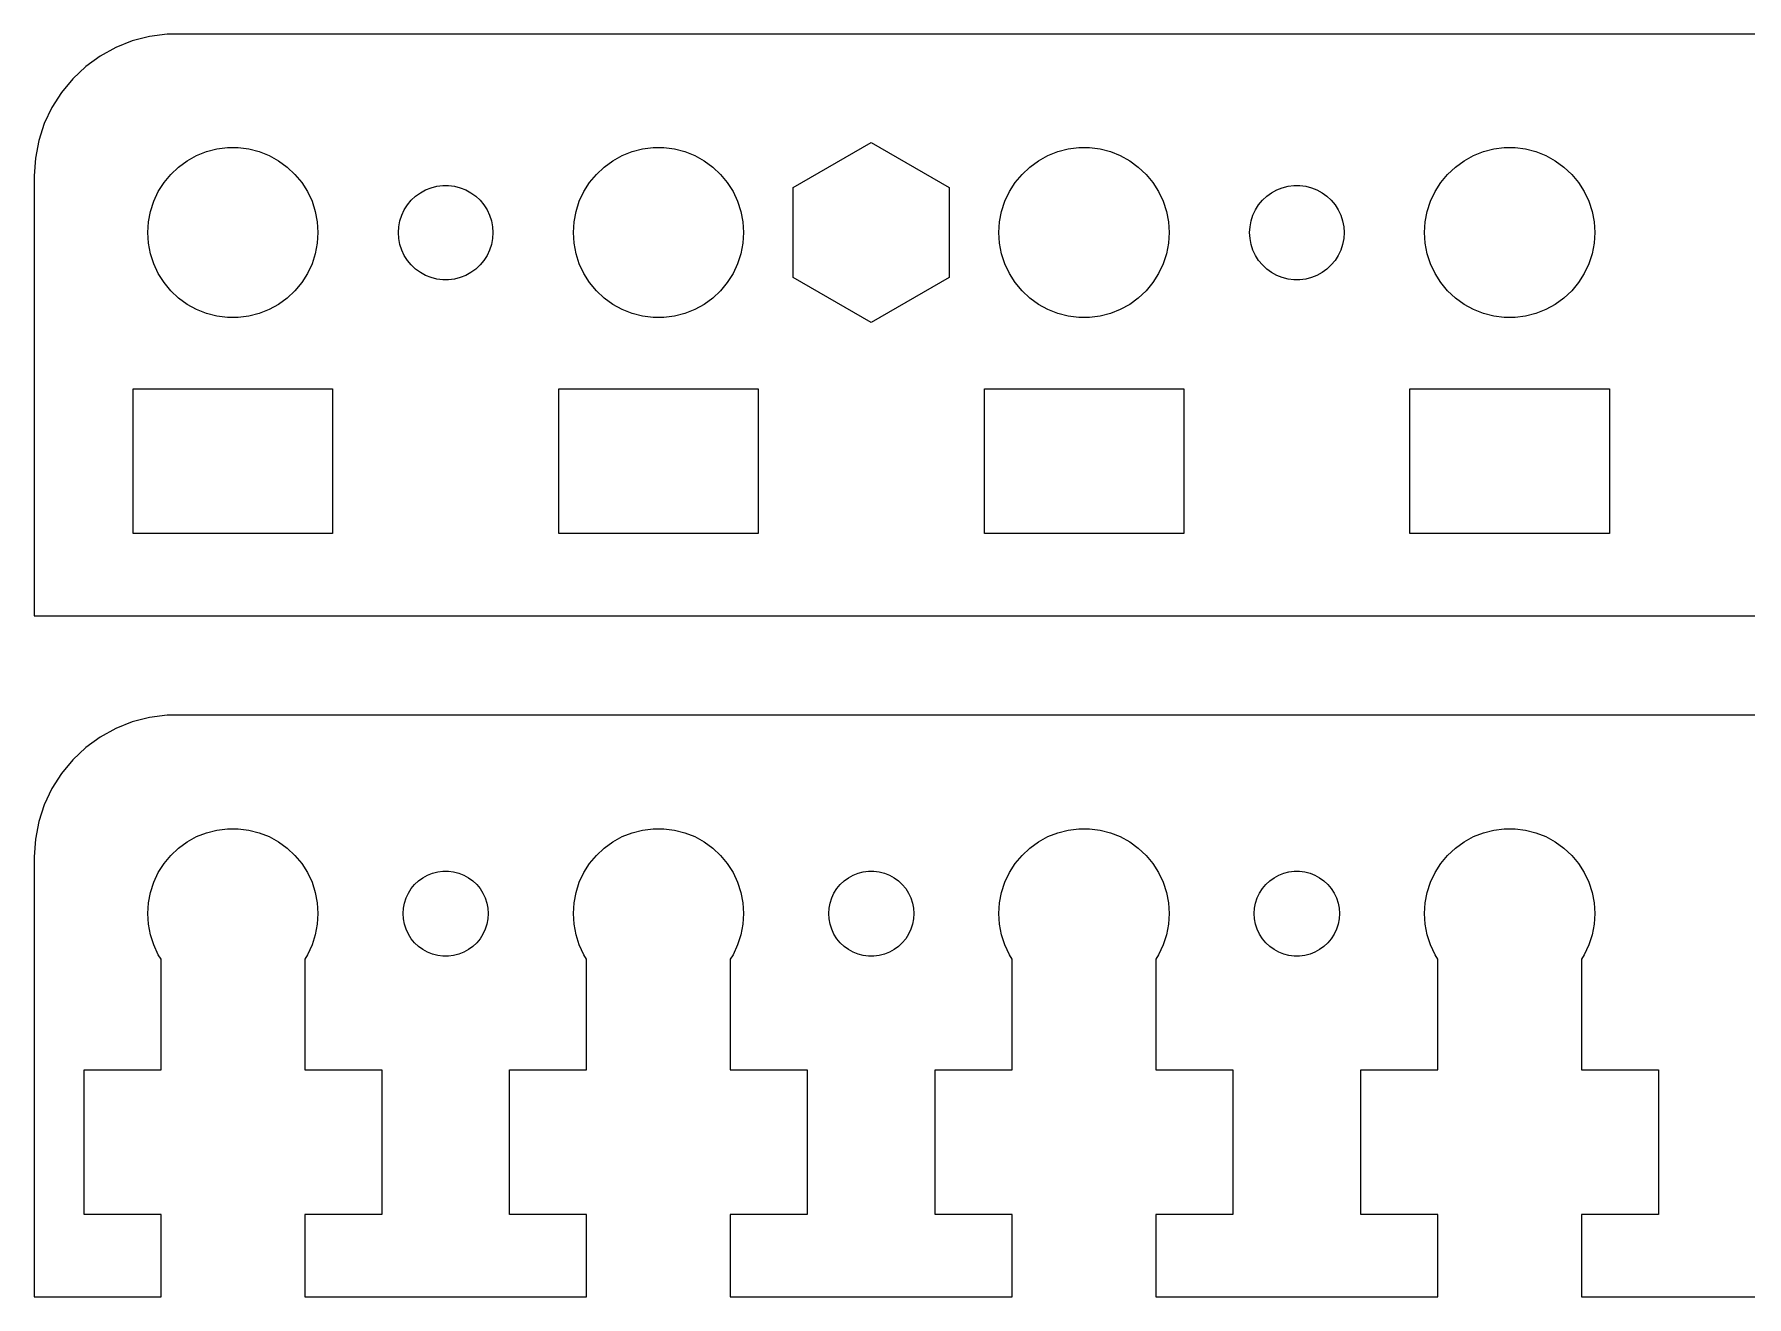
# Model space of a CAD drawing. Header units: metres. Extents: x -67 to 67, y 0 to 92.
# Drawn here: x -67 to -6.6, y 48 to 92.5 of the extents above; entities that cross this region are included whole.
import ezdxf

# ---------------------------------------------------------------- set-up
doc = ezdxf.new("R2010")
doc.units = ezdxf.units.M

msp = doc.modelspace()

# ---------------------------------------------------------------- linework, layer by layer
for p, q in [((-62.9369, 92.4114), (-63.5451, 92.2553)), ((-62.3139, 92.4901), (-62.9369, 92.4114)), ((62.3139, 92.4901), (-62.3139, 92.4901)), ((-64.1289, 92.0241), (-64.6791, 91.7216)), ((-63.5451, 92.2553), (-64.1289, 92.0241)), ((-65.1871, 91.3526), (-65.6448, 90.9227)), ((-64.6791, 91.7216), (-65.1871, 91.3526)), ((-65.6448, 90.9227), (-66.0451, 90.4389)), ((-66.0451, 90.4389), (-66.3815, 89.9088)), ((-66.6489, 89.3406), (-66.8429, 88.7434)), ((-66.3815, 89.9088), (-66.6489, 89.3406)), ((-66.8429, 88.7434), (-66.9606, 88.1267)), ((-66.9606, 88.1267), (-67, 87.5)), ((-61.6075, 88.033), (-61.2773, 88.2145)), ((-61.2773, 88.2145), (-60.927, 88.3532)), ((-60.927, 88.3532), (-60.5621, 88.4469)), ((-60.5621, 88.4469), (-60.1884, 88.4941)), ((-60.1884, 88.4941), (-59.8116, 88.4941)), ((-59.8116, 88.4941), (-59.4379, 88.4469)), ((-59.4379, 88.4469), (-59.0729, 88.3532)), ((-59.0729, 88.3532), (-58.7227, 88.2145)), ((-58.7227, 88.2145), (-58.3925, 88.033)), ((-46.6075, 88.033), (-46.2773, 88.2145)), ((-46.2773, 88.2145), (-45.927, 88.3532)), ((-45.927, 88.3532), (-45.5621, 88.4469)), ((-45.5621, 88.4469), (-45.1884, 88.4941)), ((-45.1884, 88.4941), (-44.8116, 88.4941)), ((-44.8116, 88.4941), (-44.4379, 88.4469)), ((-44.4379, 88.4469), (-44.0729, 88.3532)), ((-44.0729, 88.3532), (-43.7227, 88.2145)), ((-43.7227, 88.2145), (-43.3925, 88.033)), ((-40.2483, 87.0867), (-37.5, 88.6735)), ((-37.5, 88.6735), (-34.7517, 87.0867)), ((-31.6075, 88.033), (-31.2773, 88.2145)), ((-31.2773, 88.2145), (-30.927, 88.3532)), ((-30.927, 88.3532), (-30.5621, 88.4469)), ((-30.5621, 88.4469), (-30.1884, 88.4941)), ((-30.1884, 88.4941), (-29.8116, 88.4941)), ((-29.8116, 88.4941), (-29.4379, 88.4469)), ((-29.4379, 88.4469), (-29.0729, 88.3532)), ((-29.0729, 88.3532), (-28.7227, 88.2145)), ((-28.7227, 88.2145), (-28.3925, 88.033)), ((-16.6075, 88.033), (-16.2773, 88.2145)), ((-16.2773, 88.2145), (-15.927, 88.3532)), ((-15.927, 88.3532), (-15.5621, 88.4469)), ((-15.5621, 88.4469), (-15.1884, 88.4941)), ((-15.1884, 88.4941), (-14.8116, 88.4941)), ((-14.8116, 88.4941), (-14.4379, 88.4469)), ((-14.4379, 88.4469), (-14.0729, 88.3532)), ((-14.0729, 88.3532), (-13.7227, 88.2145)), ((-13.7227, 88.2145), (-13.3925, 88.033)), ((-62.427, 87.2634), (-62.1869, 87.5536)), ((-62.1869, 87.5536), (-61.9123, 87.8115)), ((-61.9123, 87.8115), (-61.6075, 88.033)), ((-58.3925, 88.033), (-58.0877, 87.8115)), ((-58.0877, 87.8115), (-57.8131, 87.5536)), ((-57.8131, 87.5536), (-57.5729, 87.2634)), ((-47.427, 87.2634), (-47.1869, 87.5536)), ((-47.1869, 87.5536), (-46.9123, 87.8115)), ((-46.9123, 87.8115), (-46.6075, 88.033)), ((-43.3925, 88.033), (-43.0877, 87.8115)), ((-43.0877, 87.8115), (-42.8131, 87.5536)), ((-42.8131, 87.5536), (-42.5729, 87.2634)), ((-32.427, 87.2634), (-32.1869, 87.5536)), ((-32.1869, 87.5536), (-31.9123, 87.8115)), ((-31.9123, 87.8115), (-31.6075, 88.033)), ((-28.3925, 88.033), (-28.0877, 87.8115)), ((-28.0877, 87.8115), (-27.8131, 87.5536)), ((-27.8131, 87.5536), (-27.5729, 87.2634)), ((-17.427, 87.2634), (-17.1869, 87.5536)), ((-17.1869, 87.5536), (-16.9123, 87.8115)), ((-16.9123, 87.8115), (-16.6075, 88.033)), ((-13.3925, 88.033), (-13.0877, 87.8115)), ((-13.0877, 87.8115), (-12.8131, 87.5536)), ((-12.8131, 87.5536), (-12.5729, 87.2634)), ((-67, 87.5), (-67, 72)), ((-62.7893, 86.6044), (-62.6289, 86.9453)), ((-62.6289, 86.9453), (-62.427, 87.2634)), ((-57.5729, 87.2634), (-57.3711, 86.9453)), ((-57.3711, 86.9453), (-57.2107, 86.6044)), ((-53.392, 86.9055), (-53.2088, 87.0063)), ((-53.2088, 87.0063), (-53.0144, 87.0832)), ((-53.0144, 87.0832), (-52.8119, 87.1352)), ((-52.8119, 87.1352), (-52.6045, 87.1614)), ((-52.6045, 87.1614), (-52.3955, 87.1614)), ((-52.3955, 87.1614), (-52.1881, 87.1352)), ((-52.1881, 87.1352), (-51.9856, 87.0832)), ((-51.9856, 87.0832), (-51.7912, 87.0063)), ((-51.7912, 87.0063), (-51.608, 86.9055)), ((-47.7893, 86.6044), (-47.6289, 86.9453)), ((-47.6289, 86.9453), (-47.427, 87.2634)), ((-42.5729, 87.2634), (-42.3711, 86.9453)), ((-42.3711, 86.9453), (-42.2107, 86.6044)), ((-40.2483, 83.9133), (-40.2483, 87.0867)), ((-34.7517, 87.0867), (-34.7517, 83.9133)), ((-32.7893, 86.6044), (-32.6289, 86.9453)), ((-32.6289, 86.9453), (-32.427, 87.2634)), ((-27.5729, 87.2634), (-27.3711, 86.9453)), ((-27.3711, 86.9453), (-27.2107, 86.6044)), ((-23.392, 86.9055), (-23.2088, 87.0063)), ((-23.2088, 87.0063), (-23.0144, 87.0832)), ((-23.0144, 87.0832), (-22.8119, 87.1352)), ((-22.8119, 87.1352), (-22.6045, 87.1614)), ((-22.6045, 87.1614), (-22.3955, 87.1614)), ((-22.3955, 87.1614), (-22.1881, 87.1352)), ((-22.1881, 87.1352), (-21.9856, 87.0832)), ((-21.9856, 87.0832), (-21.7912, 87.0063)), ((-21.7912, 87.0063), (-21.608, 86.9055)), ((-17.7893, 86.6044), (-17.6289, 86.9453)), ((-17.6289, 86.9453), (-17.427, 87.2634)), ((-12.5729, 87.2634), (-12.3711, 86.9453)), ((-12.3711, 86.9453), (-12.2107, 86.6044)), ((-62.9057, 86.2461), (-62.7893, 86.6044)), ((-57.2107, 86.6044), (-57.0942, 86.2461)), ((-53.9588, 86.302), (-53.8468, 86.4785)), ((-53.8468, 86.4785), (-53.7135, 86.6396)), ((-53.7135, 86.6396), (-53.5611, 86.7827)), ((-53.5611, 86.7827), (-53.392, 86.9055)), ((-51.608, 86.9055), (-51.4389, 86.7827)), ((-51.4389, 86.7827), (-51.2865, 86.6396)), ((-51.2865, 86.6396), (-51.1532, 86.4785)), ((-51.1532, 86.4785), (-51.0412, 86.302)), ((-47.9057, 86.2461), (-47.7893, 86.6044)), ((-42.2107, 86.6044), (-42.0942, 86.2461)), ((-32.9057, 86.2461), (-32.7893, 86.6044)), ((-27.2107, 86.6044), (-27.0942, 86.2461)), ((-23.9588, 86.302), (-23.8468, 86.4785)), ((-23.8468, 86.4785), (-23.7135, 86.6396)), ((-23.7135, 86.6396), (-23.5611, 86.7827)), ((-23.5611, 86.7827), (-23.392, 86.9055)), ((-21.608, 86.9055), (-21.4389, 86.7827)), ((-21.4389, 86.7827), (-21.2865, 86.6396)), ((-21.2865, 86.6396), (-21.1532, 86.4785)), ((-21.1532, 86.4785), (-21.0412, 86.302)), ((-17.9057, 86.2461), (-17.7893, 86.6044)), ((-12.2107, 86.6044), (-12.0942, 86.2461)), ((-63, 85.5), (-62.9763, 85.876)), ((-62.9763, 85.876), (-62.9057, 86.2461)), ((-57.0942, 86.2461), (-57.0237, 85.876)), ((-57.0237, 85.876), (-57, 85.5)), ((-54.1647, 85.5), (-54.1516, 85.7086)), ((-54.1516, 85.7086), (-54.1124, 85.914)), ((-54.1124, 85.914), (-54.0478, 86.1128)), ((-54.0478, 86.1128), (-53.9588, 86.302)), ((-51.0412, 86.302), (-50.9522, 86.1128)), ((-50.9522, 86.1128), (-50.8876, 85.914)), ((-50.8876, 85.914), (-50.8484, 85.7086)), ((-50.8484, 85.7086), (-50.8353, 85.5)), ((-48, 85.5), (-47.9763, 85.876)), ((-47.9763, 85.876), (-47.9057, 86.2461)), ((-42.0942, 86.2461), (-42.0237, 85.876)), ((-42.0237, 85.876), (-42, 85.5)), ((-33, 85.5), (-32.9763, 85.876)), ((-32.9763, 85.876), (-32.9057, 86.2461)), ((-27.0942, 86.2461), (-27.0237, 85.876)), ((-27.0237, 85.876), (-27, 85.5)), ((-24.1647, 85.5), (-24.1516, 85.7086)), ((-24.1516, 85.7086), (-24.1124, 85.914)), ((-24.1124, 85.914), (-24.0478, 86.1128)), ((-24.0478, 86.1128), (-23.9588, 86.302)), ((-21.0412, 86.302), (-20.9522, 86.1128)), ((-20.9522, 86.1128), (-20.8876, 85.914)), ((-20.8876, 85.914), (-20.8484, 85.7086)), ((-20.8484, 85.7086), (-20.8353, 85.5)), ((-18, 85.5), (-17.9763, 85.876)), ((-17.9763, 85.876), (-17.9057, 86.2461)), ((-12.0942, 86.2461), (-12.0237, 85.876)), ((-12.0237, 85.876), (-12, 85.5)), ((-62.9763, 85.124), (-63, 85.5)), ((-62.9057, 84.7539), (-62.9763, 85.124)), ((-57.0237, 85.124), (-57.0942, 84.7539)), ((-57, 85.5), (-57.0237, 85.124)), ((-54.1516, 85.2914), (-54.1647, 85.5)), ((-54.1124, 85.086), (-54.1516, 85.2914)), ((-50.8484, 85.2914), (-50.8876, 85.086)), ((-50.8353, 85.5), (-50.8484, 85.2914)), ((-47.9763, 85.124), (-48, 85.5)), ((-47.9057, 84.7539), (-47.9763, 85.124)), ((-42.0237, 85.124), (-42.0942, 84.7539)), ((-42, 85.5), (-42.0237, 85.124)), ((-32.9763, 85.124), (-33, 85.5)), ((-32.9057, 84.7539), (-32.9763, 85.124)), ((-27.0237, 85.124), (-27.0942, 84.7539)), ((-27, 85.5), (-27.0237, 85.124)), ((-24.1516, 85.2914), (-24.1647, 85.5)), ((-24.1124, 85.086), (-24.1516, 85.2914)), ((-20.8484, 85.2914), (-20.8876, 85.086)), ((-20.8353, 85.5), (-20.8484, 85.2914)), ((-17.9763, 85.124), (-18, 85.5)), ((-17.9057, 84.7539), (-17.9763, 85.124)), ((-12.0237, 85.124), (-12.0942, 84.7539)), ((-12, 85.5), (-12.0237, 85.124)), ((-62.7893, 84.3956), (-62.9057, 84.7539)), ((-57.0942, 84.7539), (-57.2107, 84.3956)), ((-54.0478, 84.8872), (-54.1124, 85.086)), ((-53.9588, 84.698), (-54.0478, 84.8872)), ((-53.8468, 84.5215), (-53.9588, 84.698)), ((-53.7135, 84.3604), (-53.8468, 84.5215)), ((-51.1532, 84.5215), (-51.2865, 84.3604)), ((-51.0412, 84.698), (-51.1532, 84.5215)), ((-50.9522, 84.8872), (-51.0412, 84.698)), ((-50.8876, 85.086), (-50.9522, 84.8872)), ((-47.7893, 84.3956), (-47.9057, 84.7539)), ((-42.0942, 84.7539), (-42.2107, 84.3956)), ((-32.7893, 84.3956), (-32.9057, 84.7539)), ((-27.0942, 84.7539), (-27.2107, 84.3956)), ((-24.0478, 84.8872), (-24.1124, 85.086)), ((-23.9588, 84.698), (-24.0478, 84.8872)), ((-23.8468, 84.5215), (-23.9588, 84.698)), ((-23.7135, 84.3604), (-23.8468, 84.5215)), ((-21.1532, 84.5215), (-21.2865, 84.3604)), ((-21.0412, 84.698), (-21.1532, 84.5215)), ((-20.9522, 84.8872), (-21.0412, 84.698)), ((-20.8876, 85.086), (-20.9522, 84.8872)), ((-17.7893, 84.3956), (-17.9057, 84.7539)), ((-12.0942, 84.7539), (-12.2107, 84.3956)), ((-62.6289, 84.0547), (-62.7893, 84.3956)), ((-62.427, 83.7366), (-62.6289, 84.0547)), ((-57.3711, 84.0547), (-57.5729, 83.7366)), ((-57.2107, 84.3956), (-57.3711, 84.0547)), ((-53.5611, 84.2173), (-53.7135, 84.3604)), ((-53.392, 84.0944), (-53.5611, 84.2173)), ((-53.2088, 83.9937), (-53.392, 84.0944)), ((-53.0144, 83.9168), (-53.2088, 83.9937)), ((-52.8119, 83.8648), (-53.0144, 83.9168)), ((-51.9856, 83.9168), (-52.1881, 83.8648)), ((-51.7912, 83.9937), (-51.9856, 83.9168)), ((-51.608, 84.0944), (-51.7912, 83.9937)), ((-51.4389, 84.2173), (-51.608, 84.0944)), ((-51.2865, 84.3604), (-51.4389, 84.2173)), ((-47.6289, 84.0547), (-47.7893, 84.3956)), ((-47.427, 83.7366), (-47.6289, 84.0547)), ((-42.3711, 84.0547), (-42.5729, 83.7366)), ((-42.2107, 84.3956), (-42.3711, 84.0547)), ((-37.5, 82.3265), (-40.2483, 83.9133)), ((-34.7517, 83.9133), (-37.5, 82.3265)), ((-32.6289, 84.0547), (-32.7893, 84.3956)), ((-32.427, 83.7366), (-32.6289, 84.0547)), ((-27.3711, 84.0547), (-27.5729, 83.7366)), ((-27.2107, 84.3956), (-27.3711, 84.0547)), ((-23.5611, 84.2173), (-23.7135, 84.3604)), ((-23.392, 84.0944), (-23.5611, 84.2173)), ((-23.2088, 83.9937), (-23.392, 84.0944)), ((-23.0144, 83.9168), (-23.2088, 83.9937)), ((-22.8119, 83.8648), (-23.0144, 83.9168)), ((-21.9856, 83.9168), (-22.1881, 83.8648)), ((-21.7912, 83.9937), (-21.9856, 83.9168)), ((-21.608, 84.0944), (-21.7912, 83.9937)), ((-21.4389, 84.2173), (-21.608, 84.0944)), ((-21.2865, 84.3604), (-21.4389, 84.2173)), ((-17.6289, 84.0547), (-17.7893, 84.3956)), ((-17.427, 83.7366), (-17.6289, 84.0547)), ((-12.3711, 84.0547), (-12.5729, 83.7366)), ((-12.2107, 84.3956), (-12.3711, 84.0547)), ((-62.1869, 83.4464), (-62.427, 83.7366)), ((-61.9123, 83.1884), (-62.1869, 83.4464)), ((-57.8131, 83.4464), (-58.0877, 83.1884)), ((-57.5729, 83.7366), (-57.8131, 83.4464)), ((-52.6045, 83.8386), (-52.8119, 83.8648)), ((-52.3955, 83.8386), (-52.6045, 83.8386)), ((-52.1881, 83.8648), (-52.3955, 83.8386)), ((-47.1869, 83.4464), (-47.427, 83.7366)), ((-46.9123, 83.1884), (-47.1869, 83.4464)), ((-42.8131, 83.4464), (-43.0877, 83.1884)), ((-42.5729, 83.7366), (-42.8131, 83.4464)), ((-32.1869, 83.4464), (-32.427, 83.7366)), ((-31.9123, 83.1884), (-32.1869, 83.4464)), ((-27.8131, 83.4464), (-28.0877, 83.1884)), ((-27.5729, 83.7366), (-27.8131, 83.4464)), ((-22.6045, 83.8386), (-22.8119, 83.8648)), ((-22.3955, 83.8386), (-22.6045, 83.8386)), ((-22.1881, 83.8648), (-22.3955, 83.8386)), ((-17.1869, 83.4464), (-17.427, 83.7366)), ((-16.9123, 83.1884), (-17.1869, 83.4464)), ((-12.8131, 83.4464), (-13.0877, 83.1884)), ((-12.5729, 83.7366), (-12.8131, 83.4464)), ((-61.6075, 82.967), (-61.9123, 83.1884)), ((-61.2773, 82.7855), (-61.6075, 82.967)), ((-60.927, 82.6468), (-61.2773, 82.7855)), ((-58.7227, 82.7855), (-59.0729, 82.6468)), ((-58.3925, 82.967), (-58.7227, 82.7855)), ((-58.0877, 83.1884), (-58.3925, 82.967)), ((-46.6075, 82.967), (-46.9123, 83.1884)), ((-46.2773, 82.7855), (-46.6075, 82.967)), ((-45.927, 82.6468), (-46.2773, 82.7855)), ((-43.7227, 82.7855), (-44.0729, 82.6468)), ((-43.3925, 82.967), (-43.7227, 82.7855)), ((-43.0877, 83.1884), (-43.3925, 82.967)), ((-31.6075, 82.967), (-31.9123, 83.1884)), ((-31.2773, 82.7855), (-31.6075, 82.967)), ((-30.927, 82.6468), (-31.2773, 82.7855)), ((-28.7227, 82.7855), (-29.0729, 82.6468)), ((-28.3925, 82.967), (-28.7227, 82.7855)), ((-28.0877, 83.1884), (-28.3925, 82.967)), ((-16.6075, 82.967), (-16.9123, 83.1884)), ((-16.2773, 82.7855), (-16.6075, 82.967)), ((-15.927, 82.6468), (-16.2773, 82.7855)), ((-13.7227, 82.7855), (-14.0729, 82.6468)), ((-13.3925, 82.967), (-13.7227, 82.7855)), ((-13.0877, 83.1884), (-13.3925, 82.967)), ((-60.5621, 82.5531), (-60.927, 82.6468)), ((-60.1884, 82.5059), (-60.5621, 82.5531)), ((-59.8116, 82.5059), (-60.1884, 82.5059)), ((-59.4379, 82.5531), (-59.8116, 82.5059)), ((-59.0729, 82.6468), (-59.4379, 82.5531)), ((-45.5621, 82.5531), (-45.927, 82.6468)), ((-45.1884, 82.5059), (-45.5621, 82.5531)), ((-44.8116, 82.5059), (-45.1884, 82.5059)), ((-44.4379, 82.5531), (-44.8116, 82.5059)), ((-44.0729, 82.6468), (-44.4379, 82.5531)), ((-30.5621, 82.5531), (-30.927, 82.6468)), ((-30.1884, 82.5059), (-30.5621, 82.5531)), ((-29.8116, 82.5059), (-30.1884, 82.5059)), ((-29.4379, 82.5531), (-29.8116, 82.5059)), ((-29.0729, 82.6468), (-29.4379, 82.5531)), ((-15.5621, 82.5531), (-15.927, 82.6468)), ((-15.1884, 82.5059), (-15.5621, 82.5531)), ((-14.8116, 82.5059), (-15.1884, 82.5059)), ((-14.4379, 82.5531), (-14.8116, 82.5059)), ((-14.0729, 82.6468), (-14.4379, 82.5531)), ((-63.5142, 74.9), (-63.5142, 80)), ((-63.5142, 80), (-56.4858, 80)), ((-56.4858, 80), (-56.4858, 74.9)), ((-48.5142, 74.9), (-48.5142, 80)), ((-48.5142, 80), (-41.4858, 80)), ((-41.4858, 80), (-41.4858, 74.9)), ((-33.5142, 74.9), (-33.5142, 80)), ((-33.5142, 80), (-26.4858, 80)), ((-26.4858, 80), (-26.4858, 74.9)), ((-18.5142, 74.9), (-18.5142, 80)), ((-18.5142, 80), (-11.4858, 80)), ((-11.4858, 80), (-11.4858, 74.9)), ((-56.4858, 74.9), (-63.5142, 74.9)), ((-41.4858, 74.9), (-48.5142, 74.9)), ((-26.4858, 74.9), (-33.5142, 74.9)), ((-11.4858, 74.9), (-18.5142, 74.9)), ((-67, 72), (67, 72)), ((-63.5451, 68.2553), (-64.1289, 68.0241)), ((-62.9369, 68.4114), (-63.5451, 68.2553)), ((-62.3139, 68.4901), (-62.9369, 68.4114)), ((62.3139, 68.4901), (-62.3139, 68.4901)), ((-64.6791, 67.7216), (-65.1871, 67.3526)), ((-64.1289, 68.0241), (-64.6791, 67.7216)), ((-65.1871, 67.3526), (-65.6448, 66.9227)), ((-66.0451, 66.4389), (-66.3815, 65.9088)), ((-65.6448, 66.9227), (-66.0451, 66.4389)), ((-66.3815, 65.9088), (-66.6489, 65.3406)), ((-66.6489, 65.3406), (-66.8429, 64.7434)), ((-66.8429, 64.7434), (-66.9606, 64.1267)), ((-66.9606, 64.1267), (-67, 63.5)), ((-61.9123, 63.8115), (-61.6075, 64.033)), ((-61.6075, 64.033), (-61.2773, 64.2145)), ((-61.2773, 64.2145), (-60.927, 64.3532)), ((-60.927, 64.3532), (-60.5621, 64.4469)), ((-60.5621, 64.4469), (-60.1884, 64.4941)), ((-60.1884, 64.4941), (-59.8116, 64.4941)), ((-59.8116, 64.4941), (-59.4379, 64.4469)), ((-59.4379, 64.4469), (-59.0729, 64.3532)), ((-59.0729, 64.3532), (-58.7227, 64.2145)), ((-58.7227, 64.2145), (-58.3925, 64.033)), ((-58.3925, 64.033), (-58.0877, 63.8115)), ((-46.9123, 63.8115), (-46.6075, 64.033)), ((-46.6075, 64.033), (-46.2773, 64.2145)), ((-46.2773, 64.2145), (-45.927, 64.3532)), ((-45.927, 64.3532), (-45.5621, 64.4469)), ((-45.5621, 64.4469), (-45.1884, 64.4941)), ((-45.1884, 64.4941), (-44.8116, 64.4941)), ((-44.8116, 64.4941), (-44.4379, 64.4469)), ((-44.4379, 64.4469), (-44.0729, 64.3532)), ((-44.0729, 64.3532), (-43.7227, 64.2145)), ((-43.7227, 64.2145), (-43.3925, 64.033)), ((-43.3925, 64.033), (-43.0877, 63.8115)), ((-31.9123, 63.8115), (-31.6075, 64.033)), ((-31.6075, 64.033), (-31.2773, 64.2145)), ((-31.2773, 64.2145), (-30.927, 64.3532)), ((-30.927, 64.3532), (-30.5621, 64.4469)), ((-30.5621, 64.4469), (-30.1884, 64.4941)), ((-30.1884, 64.4941), (-29.8116, 64.4941)), ((-29.8116, 64.4941), (-29.4379, 64.4469)), ((-29.4379, 64.4469), (-29.0729, 64.3532)), ((-29.0729, 64.3532), (-28.7227, 64.2145)), ((-28.7227, 64.2145), (-28.3925, 64.033)), ((-28.3925, 64.033), (-28.0877, 63.8115)), ((-16.9123, 63.8115), (-16.6075, 64.033)), ((-16.6075, 64.033), (-16.2773, 64.2145)), ((-16.2773, 64.2145), (-15.927, 64.3532)), ((-15.927, 64.3532), (-15.5621, 64.4469)), ((-15.5621, 64.4469), (-15.1884, 64.4941)), ((-15.1884, 64.4941), (-14.8116, 64.4941)), ((-14.8116, 64.4941), (-14.4379, 64.4469)), ((-14.4379, 64.4469), (-14.0729, 64.3532)), ((-14.0729, 64.3532), (-13.7227, 64.2145)), ((-13.7227, 64.2145), (-13.3925, 64.033)), ((-13.3925, 64.033), (-13.0877, 63.8115)), ((-67, 63.5), (-67, 48)), ((-62.427, 63.2634), (-62.1869, 63.5536)), ((-62.1869, 63.5536), (-61.9123, 63.8115)), ((-58.0877, 63.8115), (-57.8131, 63.5536)), ((-57.8131, 63.5536), (-57.5729, 63.2634)), ((-47.427, 63.2634), (-47.1869, 63.5536)), ((-47.1869, 63.5536), (-46.9123, 63.8115)), ((-43.0877, 63.8115), (-42.8131, 63.5536)), ((-42.8131, 63.5536), (-42.5729, 63.2634)), ((-32.427, 63.2634), (-32.1869, 63.5536)), ((-32.1869, 63.5536), (-31.9123, 63.8115)), ((-28.0877, 63.8115), (-27.8131, 63.5536)), ((-27.8131, 63.5536), (-27.5729, 63.2634)), ((-17.427, 63.2634), (-17.1869, 63.5536)), ((-17.1869, 63.5536), (-16.9123, 63.8115)), ((-13.0877, 63.8115), (-12.8131, 63.5536)), ((-12.8131, 63.5536), (-12.5729, 63.2634)), ((-62.7893, 62.6044), (-62.6289, 62.9453)), ((-62.6289, 62.9453), (-62.427, 63.2634)), ((-57.5729, 63.2634), (-57.3711, 62.9453)), ((-57.3711, 62.9453), (-57.2107, 62.6044)), ((-53.3037, 62.7665), (-53.1387, 62.8572)), ((-53.1387, 62.8572), (-52.9635, 62.9266)), ((-52.9635, 62.9266), (-52.7811, 62.9734)), ((-52.7811, 62.9734), (-52.5942, 62.997)), ((-52.5942, 62.997), (-52.4058, 62.997)), ((-52.4058, 62.997), (-52.2189, 62.9734)), ((-52.2189, 62.9734), (-52.0365, 62.9266)), ((-52.0365, 62.9266), (-51.8613, 62.8572)), ((-51.8613, 62.8572), (-51.6963, 62.7665)), ((-47.7893, 62.6044), (-47.6289, 62.9453)), ((-47.6289, 62.9453), (-47.427, 63.2634)), ((-42.5729, 63.2634), (-42.3711, 62.9453)), ((-42.3711, 62.9453), (-42.2107, 62.6044)), ((-38.3037, 62.7665), (-38.1387, 62.8572)), ((-38.1387, 62.8572), (-37.9635, 62.9266)), ((-37.9635, 62.9266), (-37.7811, 62.9734)), ((-37.7811, 62.9734), (-37.5942, 62.997)), ((-37.5942, 62.997), (-37.4058, 62.997)), ((-37.4058, 62.997), (-37.2189, 62.9734)), ((-37.2189, 62.9734), (-37.0365, 62.9266)), ((-37.0365, 62.9266), (-36.8613, 62.8572)), ((-36.8613, 62.8572), (-36.6963, 62.7665)), ((-32.7893, 62.6044), (-32.6289, 62.9453)), ((-32.6289, 62.9453), (-32.427, 63.2634)), ((-27.5729, 63.2634), (-27.3711, 62.9453)), ((-27.3711, 62.9453), (-27.2107, 62.6044)), ((-23.3037, 62.7665), (-23.1387, 62.8572)), ((-23.1387, 62.8572), (-22.9635, 62.9266)), ((-22.9635, 62.9266), (-22.7811, 62.9734)), ((-22.7811, 62.9734), (-22.5942, 62.997)), ((-22.5942, 62.997), (-22.4058, 62.997)), ((-22.4058, 62.997), (-22.2189, 62.9734)), ((-22.2189, 62.9734), (-22.0365, 62.9266)), ((-22.0365, 62.9266), (-21.8613, 62.8572)), ((-21.8613, 62.8572), (-21.6963, 62.7665)), ((-17.7893, 62.6044), (-17.6289, 62.9453)), ((-17.6289, 62.9453), (-17.427, 63.2634)), ((-12.5729, 63.2634), (-12.3711, 62.9453)), ((-12.3711, 62.9453), (-12.2107, 62.6044)), ((-62.9763, 61.876), (-62.9057, 62.2461)), ((-62.9057, 62.2461), (-62.7893, 62.6044)), ((-57.2107, 62.6044), (-57.0942, 62.2461)), ((-57.0942, 62.2461), (-57.0237, 61.876)), ((-53.8947, 62.0522), (-53.8145, 62.2226)), ((-53.8145, 62.2226), (-53.7135, 62.3817)), ((-53.7135, 62.3817), (-53.5934, 62.5268)), ((-53.5934, 62.5268), (-53.4561, 62.6558)), ((-53.4561, 62.6558), (-53.3037, 62.7665)), ((-51.6963, 62.7665), (-51.5439, 62.6558)), ((-51.5439, 62.6558), (-51.4065, 62.5268)), ((-51.4065, 62.5268), (-51.2865, 62.3817)), ((-51.2865, 62.3817), (-51.1855, 62.2226)), ((-51.1855, 62.2226), (-51.1053, 62.0522)), ((-47.9763, 61.876), (-47.9057, 62.2461)), ((-47.9057, 62.2461), (-47.7893, 62.6044)), ((-42.2107, 62.6044), (-42.0942, 62.2461)), ((-42.0942, 62.2461), (-42.0237, 61.876)), ((-38.8947, 62.0522), (-38.8145, 62.2226)), ((-38.8145, 62.2226), (-38.7135, 62.3817)), ((-38.7135, 62.3817), (-38.5934, 62.5268)), ((-38.5934, 62.5268), (-38.4561, 62.6558)), ((-38.4561, 62.6558), (-38.3037, 62.7665)), ((-36.6963, 62.7665), (-36.5439, 62.6558)), ((-36.5439, 62.6558), (-36.4065, 62.5268)), ((-36.4065, 62.5268), (-36.2865, 62.3817)), ((-36.2865, 62.3817), (-36.1855, 62.2226)), ((-36.1855, 62.2226), (-36.1053, 62.0522)), ((-32.9763, 61.876), (-32.9057, 62.2461)), ((-32.9057, 62.2461), (-32.7893, 62.6044)), ((-27.2107, 62.6044), (-27.0942, 62.2461)), ((-27.0942, 62.2461), (-27.0237, 61.876)), ((-23.8947, 62.0522), (-23.8145, 62.2226)), ((-23.8145, 62.2226), (-23.7135, 62.3817)), ((-23.7135, 62.3817), (-23.5934, 62.5268)), ((-23.5934, 62.5268), (-23.4561, 62.6558)), ((-23.4561, 62.6558), (-23.3037, 62.7665)), ((-21.6963, 62.7665), (-21.5439, 62.6558)), ((-21.5439, 62.6558), (-21.4065, 62.5268)), ((-21.4065, 62.5268), (-21.2865, 62.3817)), ((-21.2865, 62.3817), (-21.1855, 62.2226)), ((-21.1855, 62.2226), (-21.1053, 62.0522)), ((-17.9763, 61.876), (-17.9057, 62.2461)), ((-17.9057, 62.2461), (-17.7893, 62.6044)), ((-12.2107, 62.6044), (-12.0942, 62.2461)), ((-12.0942, 62.2461), (-12.0237, 61.876)), ((-63, 61.5), (-62.9763, 61.876)), ((-57.0237, 61.876), (-57, 61.5)), ((-54, 61.5), (-53.9882, 61.688)), ((-53.9882, 61.688), (-53.9529, 61.873)), ((-53.9529, 61.873), (-53.8947, 62.0522)), ((-51.1053, 62.0522), (-51.0471, 61.873)), ((-51.0471, 61.873), (-51.0118, 61.688)), ((-51.0118, 61.688), (-51, 61.5)), ((-48, 61.5), (-47.9763, 61.876)), ((-42.0237, 61.876), (-42, 61.5)), ((-39, 61.5), (-38.9882, 61.688)), ((-38.9882, 61.688), (-38.9529, 61.873)), ((-38.9529, 61.873), (-38.8947, 62.0522)), ((-36.1053, 62.0522), (-36.0471, 61.873)), ((-36.0471, 61.873), (-36.0118, 61.688)), ((-36.0118, 61.688), (-36, 61.5)), ((-33, 61.5), (-32.9763, 61.876)), ((-27.0237, 61.876), (-27, 61.5)), ((-24, 61.5), (-23.9882, 61.688)), ((-23.9882, 61.688), (-23.9529, 61.873)), ((-23.9529, 61.873), (-23.8947, 62.0522)), ((-21.1053, 62.0522), (-21.0471, 61.873)), ((-21.0471, 61.873), (-21.0118, 61.688)), ((-21.0118, 61.688), (-21, 61.5)), ((-18, 61.5), (-17.9763, 61.876)), ((-12.0237, 61.876), (-12, 61.5)), ((-62.9763, 61.124), (-63, 61.5)), ((-62.9057, 60.7539), (-62.9763, 61.124)), ((-57.0237, 61.124), (-57.0942, 60.7539)), ((-57, 61.5), (-57.0237, 61.124)), ((-53.9882, 61.312), (-54, 61.5)), ((-53.9529, 61.127), (-53.9882, 61.312)), ((-53.8947, 60.9478), (-53.9529, 61.127)), ((-51.0471, 61.127), (-51.1053, 60.9478)), ((-51.0118, 61.312), (-51.0471, 61.127)), ((-51, 61.5), (-51.0118, 61.312)), ((-47.9763, 61.124), (-48, 61.5)), ((-47.9057, 60.7539), (-47.9763, 61.124)), ((-42.0237, 61.124), (-42.0942, 60.7539)), ((-42, 61.5), (-42.0237, 61.124)), ((-38.9882, 61.312), (-39, 61.5)), ((-38.9529, 61.127), (-38.9882, 61.312)), ((-38.8947, 60.9478), (-38.9529, 61.127)), ((-36.0471, 61.127), (-36.1053, 60.9478)), ((-36.0118, 61.312), (-36.0471, 61.127)), ((-36, 61.5), (-36.0118, 61.312)), ((-32.9763, 61.124), (-33, 61.5)), ((-32.9057, 60.7539), (-32.9763, 61.124)), ((-27.0237, 61.124), (-27.0942, 60.7539)), ((-27, 61.5), (-27.0237, 61.124)), ((-23.9882, 61.312), (-24, 61.5)), ((-23.9529, 61.127), (-23.9882, 61.312)), ((-23.8947, 60.9478), (-23.9529, 61.127)), ((-21.0471, 61.127), (-21.1053, 60.9478)), ((-21.0118, 61.312), (-21.0471, 61.127)), ((-21, 61.5), (-21.0118, 61.312)), ((-17.9763, 61.124), (-18, 61.5)), ((-17.9057, 60.7539), (-17.9763, 61.124)), ((-12.0237, 61.124), (-12.0942, 60.7539)), ((-12, 61.5), (-12.0237, 61.124)), ((-62.7893, 60.3956), (-62.9057, 60.7539)), ((-62.6289, 60.0547), (-62.7893, 60.3956)), ((-57.2107, 60.3956), (-57.3711, 60.0547)), ((-57.0942, 60.7539), (-57.2107, 60.3956)), ((-53.8145, 60.7774), (-53.8947, 60.9478)), ((-53.7135, 60.6183), (-53.8145, 60.7774)), ((-53.5934, 60.4732), (-53.7135, 60.6183)), ((-53.4561, 60.3442), (-53.5934, 60.4732)), ((-51.4065, 60.4732), (-51.5439, 60.3442)), ((-51.2865, 60.6183), (-51.4065, 60.4732)), ((-51.1855, 60.7774), (-51.2865, 60.6183)), ((-51.1053, 60.9478), (-51.1855, 60.7774)), ((-47.7893, 60.3956), (-47.9057, 60.7539)), ((-47.6289, 60.0547), (-47.7893, 60.3956)), ((-42.2107, 60.3956), (-42.3711, 60.0547)), ((-42.0942, 60.7539), (-42.2107, 60.3956)), ((-38.8145, 60.7774), (-38.8947, 60.9478)), ((-38.7135, 60.6183), (-38.8145, 60.7774)), ((-38.5934, 60.4732), (-38.7135, 60.6183)), ((-38.4561, 60.3442), (-38.5934, 60.4732)), ((-36.4065, 60.4732), (-36.5439, 60.3442)), ((-36.2865, 60.6183), (-36.4065, 60.4732)), ((-36.1855, 60.7774), (-36.2865, 60.6183)), ((-36.1053, 60.9478), (-36.1855, 60.7774)), ((-32.7893, 60.3956), (-32.9057, 60.7539)), ((-32.6289, 60.0547), (-32.7893, 60.3956)), ((-27.2107, 60.3956), (-27.3711, 60.0547)), ((-27.0942, 60.7539), (-27.2107, 60.3956)), ((-23.8145, 60.7774), (-23.8947, 60.9478)), ((-23.7135, 60.6183), (-23.8145, 60.7774)), ((-23.5934, 60.4732), (-23.7135, 60.6183)), ((-23.4561, 60.3442), (-23.5934, 60.4732)), ((-21.4065, 60.4732), (-21.5439, 60.3442)), ((-21.2865, 60.6183), (-21.4065, 60.4732)), ((-21.1855, 60.7774), (-21.2865, 60.6183)), ((-21.1053, 60.9478), (-21.1855, 60.7774)), ((-17.7893, 60.3956), (-17.9057, 60.7539)), ((-17.6289, 60.0547), (-17.7893, 60.3956)), ((-12.2107, 60.3956), (-12.3711, 60.0547)), ((-12.0942, 60.7539), (-12.2107, 60.3956)), ((-62.5307, 59.9), (-62.6289, 60.0547)), ((-62.5307, 56), (-62.5307, 59.9)), ((-57.3711, 60.0547), (-57.4693, 59.9)), ((-57.4693, 59.9), (-57.4693, 56)), ((-53.3037, 60.2335), (-53.4561, 60.3442)), ((-53.1387, 60.1427), (-53.3037, 60.2335)), ((-52.9635, 60.0734), (-53.1387, 60.1427)), ((-52.7811, 60.0266), (-52.9635, 60.0734)), ((-52.5942, 60.0029), (-52.7811, 60.0266)), ((-52.4058, 60.0029), (-52.5942, 60.0029)), ((-52.2189, 60.0266), (-52.4058, 60.0029)), ((-52.0365, 60.0734), (-52.2189, 60.0266)), ((-51.8613, 60.1427), (-52.0365, 60.0734)), ((-51.6963, 60.2335), (-51.8613, 60.1427)), ((-51.5439, 60.3442), (-51.6963, 60.2335)), ((-47.5307, 59.9), (-47.6289, 60.0547)), ((-47.5307, 56), (-47.5307, 59.9)), ((-42.3711, 60.0547), (-42.4693, 59.9)), ((-42.4693, 59.9), (-42.4693, 56)), ((-38.3037, 60.2335), (-38.4561, 60.3442)), ((-38.1387, 60.1427), (-38.3037, 60.2335)), ((-37.9635, 60.0734), (-38.1387, 60.1427)), ((-37.7811, 60.0266), (-37.9635, 60.0734)), ((-37.5942, 60.0029), (-37.7811, 60.0266)), ((-37.4058, 60.0029), (-37.5942, 60.0029)), ((-37.2189, 60.0266), (-37.4058, 60.0029)), ((-37.0365, 60.0734), (-37.2189, 60.0266)), ((-36.8613, 60.1427), (-37.0365, 60.0734)), ((-36.6963, 60.2335), (-36.8613, 60.1427)), ((-36.5439, 60.3442), (-36.6963, 60.2335)), ((-32.5307, 59.9), (-32.6289, 60.0547)), ((-32.5307, 56), (-32.5307, 59.9)), ((-27.3711, 60.0547), (-27.4693, 59.9)), ((-27.4693, 59.9), (-27.4693, 56)), ((-23.3037, 60.2335), (-23.4561, 60.3442)), ((-23.1387, 60.1427), (-23.3037, 60.2335)), ((-22.9635, 60.0734), (-23.1387, 60.1427)), ((-22.7811, 60.0266), (-22.9635, 60.0734)), ((-22.5942, 60.0029), (-22.7811, 60.0266)), ((-22.4058, 60.0029), (-22.5942, 60.0029)), ((-22.2189, 60.0266), (-22.4058, 60.0029)), ((-22.0365, 60.0734), (-22.2189, 60.0266)), ((-21.8613, 60.1427), (-22.0365, 60.0734)), ((-21.6963, 60.2335), (-21.8613, 60.1427)), ((-21.5439, 60.3442), (-21.6963, 60.2335)), ((-17.5307, 59.9), (-17.6289, 60.0547)), ((-17.5307, 56), (-17.5307, 59.9)), ((-12.3711, 60.0547), (-12.4693, 59.9)), ((-12.4693, 59.9), (-12.4693, 56)), ((-65.2462, 50.9), (-65.2462, 56)), ((-65.2462, 56), (-62.5307, 56)), ((-57.4693, 56), (-54.7538, 56)), ((-54.7538, 56), (-54.7538, 50.9)), ((-50.2462, 50.9), (-50.2462, 56)), ((-50.2462, 56), (-47.5307, 56)), ((-42.4693, 56), (-39.7538, 56)), ((-39.7538, 56), (-39.7538, 50.9)), ((-35.2462, 50.9), (-35.2462, 56)), ((-35.2462, 56), (-32.5307, 56)), ((-27.4693, 56), (-24.7538, 56)), ((-24.7538, 56), (-24.7538, 50.9)), ((-20.2462, 50.9), (-20.2462, 56)), ((-20.2462, 56), (-17.5307, 56)), ((-12.4693, 56), (-9.75375, 56)), ((-9.75375, 56), (-9.75375, 50.9)), ((-62.5307, 50.9), (-65.2462, 50.9)), ((-62.5307, 48), (-62.5307, 50.9)), ((-54.7538, 50.9), (-57.4693, 50.9)), ((-57.4693, 50.9), (-57.4693, 48)), ((-47.5307, 50.9), (-50.2462, 50.9)), ((-47.5307, 48), (-47.5307, 50.9)), ((-39.7538, 50.9), (-42.4693, 50.9)), ((-42.4693, 50.9), (-42.4693, 48)), ((-32.5307, 50.9), (-35.2462, 50.9)), ((-32.5307, 48), (-32.5307, 50.9)), ((-24.7538, 50.9), (-27.4693, 50.9)), ((-27.4693, 50.9), (-27.4693, 48)), ((-17.5307, 50.9), (-20.2462, 50.9)), ((-17.5307, 48), (-17.5307, 50.9)), ((-9.75375, 50.9), (-12.4693, 50.9)), ((-12.4693, 50.9), (-12.4693, 48)), ((-67, 48), (-62.5307, 48)), ((-57.4693, 48), (-47.5307, 48)), ((-42.4693, 48), (-32.5307, 48)), ((-27.4693, 48), (-17.5307, 48)), ((-12.4693, 48), (-2.53072, 48))]:
    msp.add_line(p, q)

doc.saveas('drawing.dxf')
